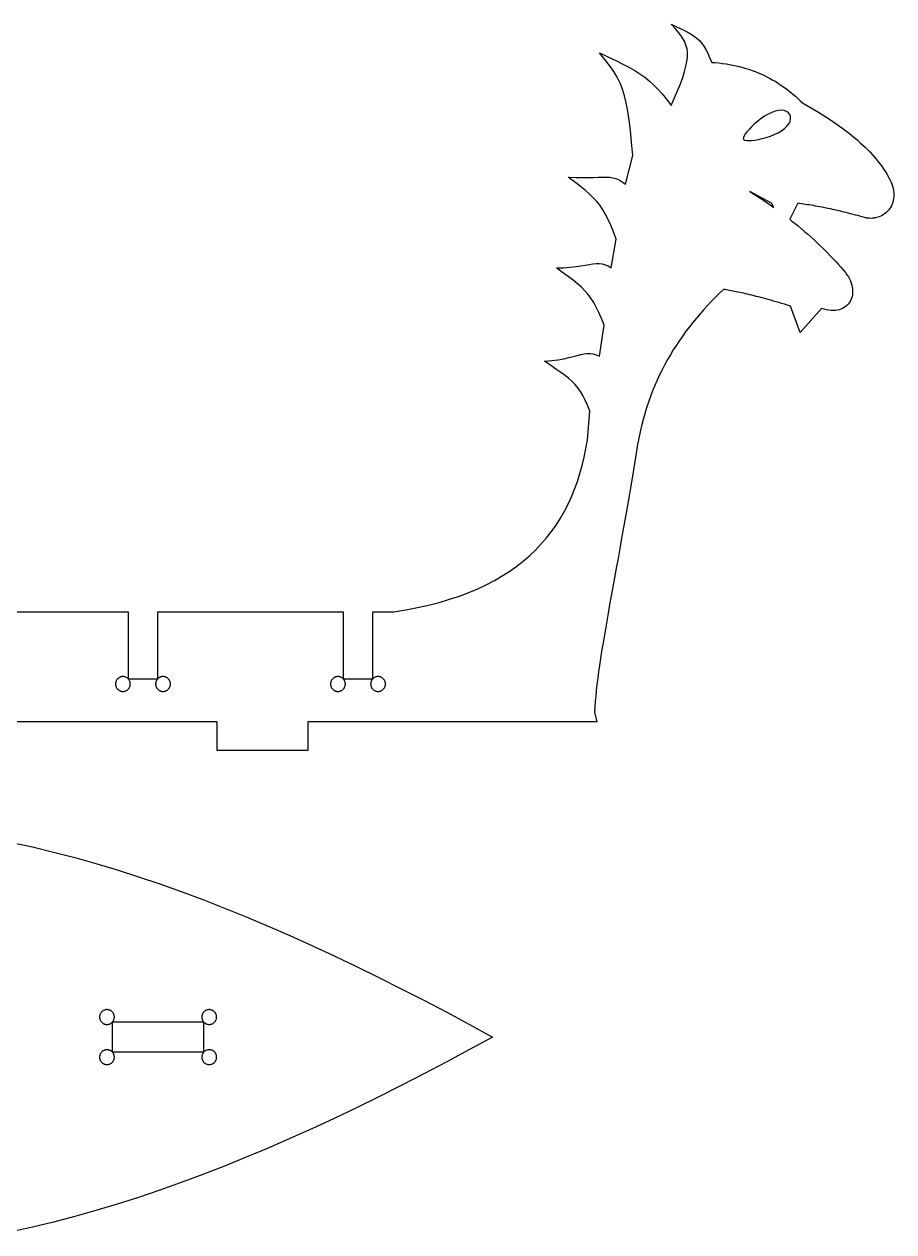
# Model space of a CAD drawing. Header units: millimetres. Extents: x 0 to 728, y -16 to 827.
# Drawn here: x 364 to 728, y 8 to 514 of the extents above; entities that cross this region are included whole.
import ezdxf

# ---------------------------------------------------------------- set-up
doc = ezdxf.new("R2010")
doc.units = ezdxf.units.MM
doc.layers.add('CUT', color=2, linetype='Continuous')

msp = doc.modelspace()

# ---------------------------------------------------------------- linework, layer by layer
at = {"layer": 'CUT'}
for points in [[(329.87, 268), (407.47, 268), (407.47, 240), (419.87, 240), (419.87, 268), (497.47, 268), (497.47, 240), (509.87, 240), (509.87, 268), (518.67, 268), (523.7, 268.83), (528.54, 269.77), (533.2, 270.82), (537.67, 271.98), (541.96, 273.25), (546.07, 274.62), (550, 276.1), (553.76, 277.69), (557.36, 279.37), (560.78, 281.16), (564.05, 283.05), (567.15, 285.03), (570.1, 287.12), (572.89, 289.3), (575.53, 291.58), (578.02, 293.95), (580.37, 296.41), (582.57, 298.97), (584.64, 301.61), (586.57, 304.35), (588.36, 307.17), (590.03, 310.08), (591.57, 313.08), (592.98, 316.16), (594.28, 319.33), (595.45, 322.57), (596.51, 325.9), (597.46, 329.31), (598.3, 332.8), (599.04, 336.36), (599.67, 340), (600.67, 352), (599.67, 354.49), (598.69, 356.66), (597.73, 358.56), (596.73, 360.24), (595.68, 361.74), (594.54, 363.11), (593.28, 364.39), (591.88, 365.64), (590.3, 366.9), (588.52, 368.22), (586.51, 369.65), (584.23, 371.22), (581.67, 373), (584.72, 373.23), (587.41, 373.56), (589.79, 373.96), (591.89, 374.41), (593.74, 374.87), (595.4, 375.3), (596.9, 375.68), (598.27, 375.97), (599.56, 376.15), (600.81, 376.17), (602.05, 376.01), (603.32, 375.63), (604.67, 375), (606.67, 388), (605.54, 390.86), (604.46, 393.36), (603.39, 395.57), (602.3, 397.53), (601.16, 399.28), (599.94, 400.89), (598.61, 402.39), (597.14, 403.84), (595.51, 405.28), (593.67, 406.77), (591.61, 408.36), (589.28, 410.08), (586.67, 412), (589.72, 412.07), (592.41, 412.24), (594.79, 412.49), (596.89, 412.79), (598.74, 413.09), (600.4, 413.38), (601.9, 413.61), (603.27, 413.75), (604.56, 413.77), (605.81, 413.64), (607.05, 413.32), (608.32, 412.79), (609.67, 412), (611.67, 424), (610.54, 427.1), (609.46, 429.83), (608.39, 432.24), (607.3, 434.39), (606.16, 436.32), (604.94, 438.08), (603.61, 439.72), (602.14, 441.31), (600.51, 442.87), (598.67, 444.47), (596.61, 446.16), (594.28, 447.99), (591.67, 450), (594.8, 449.83), (597.57, 449.77), (600.02, 449.78), (602.2, 449.85), (604.13, 449.93), (605.86, 449.99), (607.43, 449.99), (608.88, 449.91), (610.25, 449.71), (611.57, 449.35), (612.89, 448.8), (614.24, 448.03), (615.67, 447), (618.67, 459), (618.14, 464.59), (617.63, 469.51), (617.12, 473.83), (616.57, 477.64), (615.95, 481.02), (615.23, 484.05), (614.37, 486.8), (613.35, 489.35), (612.13, 491.79), (610.69, 494.2), (608.98, 496.65), (606.99, 499.22), (604.67, 502), (608.28, 500.31), (611.52, 498.76), (614.44, 497.31), (617.07, 495.93), (619.46, 494.57), (621.64, 493.2), (623.66, 491.78), (625.56, 490.27), (627.38, 488.63), (629.16, 486.82), (630.94, 484.81), (632.76, 482.54), (634.67, 480), (638.67, 489), (639.53, 491.73), (640.26, 494.18), (640.85, 496.39), (641.26, 498.4), (641.5, 500.25), (641.53, 501.98), (641.35, 503.63), (640.92, 505.23), (640.25, 506.83), (639.3, 508.47), (638.07, 510.18), (636.53, 512.01), (634.67, 514), (637.24, 512.79), (639.46, 511.71), (641.38, 510.72), (643.02, 509.8), (644.42, 508.89), (645.63, 507.98), (646.67, 507.01), (647.59, 505.95), (648.43, 504.76), (649.22, 503.41), (650, 501.86), (650.8, 500.07), (651.67, 498), (653.2, 497.89), (654.71, 497.74), (656.2, 497.57), (657.67, 497.37), (659.11, 497.13), (660.52, 496.86), (661.92, 496.57), (663.29, 496.24), (664.64, 495.89), (665.97, 495.5), (667.28, 495.09), (668.57, 494.65), (669.83, 494.18), (671.08, 493.68), (672.31, 493.15), (673.52, 492.59), (674.71, 492.01), (675.88, 491.4), (677.04, 490.76), (678.18, 490.09), (679.3, 489.4), (680.4, 488.67), (681.49, 487.93), (682.56, 487.15), (683.62, 486.35), (684.66, 485.52), (685.69, 484.67), (686.71, 483.79), (687.71, 482.89), (688.69, 481.96), (689.67, 481), (691.39, 480.03), (693.08, 479.06), (694.72, 478.1), (696.34, 477.13), (697.91, 476.16), (699.44, 475.19), (700.94, 474.21), (702.4, 473.24), (703.83, 472.27), (705.21, 471.29), (706.56, 470.31), (707.87, 469.33), (709.15, 468.35), (710.38, 467.36), (711.58, 466.37), (712.74, 465.38), (713.87, 464.38), (714.95, 463.38), (716, 462.38), (717.01, 461.38), (717.99, 460.37), (718.92, 459.35), (719.82, 458.33), (720.68, 457.31), (721.51, 456.28), (722.3, 455.25), (723.04, 454.21), (723.76, 453.17), (724.43, 452.12), (725.07, 451.06), (725.67, 450), (726.21, 449.04), (726.67, 448.08), (727.05, 447.13), (727.36, 446.2), (727.6, 445.28), (727.77, 444.38), (727.87, 443.49), (727.9, 442.63), (727.87, 441.79), (727.78, 440.97), (727.64, 440.18), (727.43, 439.42), (727.17, 438.68), (726.86, 437.98), (726.49, 437.32), (726.08, 436.69), (725.62, 436.1), (725.12, 435.55), (724.58, 435.04), (724, 434.58), (723.38, 434.16), (722.73, 433.79), (722.05, 433.48), (721.33, 433.21), (720.59, 433), (719.82, 432.85), (719.03, 432.75), (718.21, 432.72), (717.38, 432.75), (716.53, 432.84), (715.67, 433), (714.7, 433.29), (713.73, 433.57), (712.77, 433.84), (711.8, 434.11), (710.84, 434.37), (709.88, 434.63), (708.92, 434.88), (707.96, 435.12), (707.01, 435.36), (706.06, 435.59), (705.11, 435.82), (704.17, 436.03), (703.23, 436.25), (702.3, 436.45), (701.38, 436.65), (700.46, 436.85), (699.55, 437.03), (698.64, 437.21), (697.74, 437.39), (696.85, 437.56), (695.97, 437.72), (695.09, 437.88), (694.23, 438.03), (693.37, 438.17), (692.52, 438.31), (691.69, 438.44), (690.86, 438.56), (690.04, 438.68), (689.24, 438.79), (688.45, 438.9), (687.67, 439), (684.33, 432.32), (685.23, 431.6), (686.59, 430.51), (687.94, 429.41), (689.26, 428.31), (690.57, 427.19), (691.86, 426.07), (693.12, 424.95), (694.37, 423.82), (695.6, 422.68), (696.81, 421.55), (697.99, 420.4), (699.16, 419.26), (700.3, 418.11), (701.43, 416.95), (702.52, 415.8), (703.6, 414.64), (704.65, 413.48), (705.68, 412.32), (706.69, 411.16), (707.67, 410), (708.3, 409.13), (708.86, 408.25), (709.34, 407.37), (709.74, 406.5), (710.07, 405.63), (710.33, 404.77), (710.51, 403.92), (710.63, 403.09), (710.67, 402.28), (710.65, 401.48), (710.57, 400.71), (710.42, 399.97), (710.21, 399.26), (709.93, 398.58), (709.6, 397.93), (709.22, 397.33), (708.77, 396.77), (708.28, 396.25), (707.73, 395.78), (707.13, 395.36), (706.48, 395), (705.79, 394.69), (705.05, 394.44), (704.26, 394.26), (703.43, 394.14), (702.57, 394.09), (701.66, 394.12), (700.71, 394.22), (699.73, 394.4), (698.72, 394.66), (697.67, 395), (688.67, 385), (684.67, 396), (683.42, 396.38), (682.2, 396.75), (681, 397.11), (679.83, 397.45), (678.68, 397.78), (677.56, 398.11), (676.46, 398.42), (675.38, 398.71), (674.33, 399), (673.3, 399.28), (672.29, 399.55), (671.31, 399.8), (670.35, 400.05), (669.41, 400.29), (668.49, 400.51), (667.6, 400.73), (666.72, 400.94), (665.87, 401.14), (665.04, 401.33), (664.23, 401.51), (663.44, 401.69), (662.68, 401.85), (661.93, 402.01), (661.2, 402.16), (660.5, 402.3), (659.81, 402.43), (659.14, 402.56), (658.49, 402.68), (657.87, 402.79), (657.26, 402.9), (656.67, 403), (654.94, 401.35), (653.25, 399.67), (651.58, 397.98), (649.96, 396.26), (648.36, 394.52), (646.8, 392.76), (645.27, 390.97), (643.78, 389.15), (642.33, 387.31), (640.91, 385.44), (639.53, 383.55), (638.19, 381.62), (636.88, 379.66), (635.62, 377.67), (634.39, 375.65), (633.2, 373.59), (632.06, 371.5), (630.96, 369.37), (629.9, 367.21), (628.88, 365.01), (627.9, 362.77), (626.97, 360.49), (626.08, 358.17), (625.24, 355.8), (624.45, 353.4), (623.7, 350.95), (623, 348.45), (622.34, 345.91), (621.73, 343.32), (621.18, 340.68), (620.67, 338), (619.8, 332.65), (618.94, 327.43), (618.09, 322.35), (617.25, 317.4), (616.42, 312.58), (615.6, 307.88), (614.79, 303.31), (614, 298.87), (613.23, 294.54), (612.47, 290.34), (611.73, 286.25), (611.01, 282.28), (610.31, 278.42), (609.64, 274.67), (608.98, 271.03), (608.36, 267.5), (607.75, 264.07), (607.18, 260.75), (606.63, 257.52), (606.11, 254.4), (605.62, 251.37), (605.16, 248.44), (604.74, 245.6), (604.35, 242.85), (603.99, 240.2), (603.67, 237.62), (603.39, 235.14), (603.15, 232.73), (602.95, 230.41), (602.79, 228.17), (602.67, 226), (603.67, 222), (482.67, 222), (482.67, 210), (444.67, 210), (444.67, 222), (342.67, 222)], [(358.63, 171.52), (367.43, 169.58), (376.25, 167.45), (385.1, 165.14), (393.96, 162.64), (402.86, 159.97), (411.78, 157.12), (420.73, 154.09), (429.71, 150.9), (438.73, 147.54), (447.79, 144.01), (456.88, 140.32), (466.01, 136.48), (475.19, 132.48), (484.41, 128.33), (493.67, 124.03), (502.99, 119.58), (512.35, 114.99), (521.77, 110.26), (531.24, 105.39), (540.77, 100.39), (550.35, 95.26), (560, 90), (550.35, 84.74), (550.35, 84.74), (540.77, 79.61), (531.24, 74.61), (521.77, 69.74), (512.35, 65.01), (502.99, 60.42), (493.67, 55.97), (484.41, 51.67), (475.19, 47.52), (466.01, 43.52), (456.88, 39.68), (447.79, 35.99), (438.73, 32.46), (429.71, 29.1), (420.73, 25.91), (411.78, 22.88), (402.86, 20.03), (393.96, 17.36), (385.1, 14.86), (376.25, 12.55), (367.43, 10.42), (358.63, 8.48)]]:
    msp.add_lwpolyline(points, dxfattribs=at)
for points in [[(683.83, 476.9), (683.05, 477.46), (682.07, 477.83), (680.92, 477.98), (679.63, 477.9), (678.24, 477.59), (676.78, 477.07), (675.29, 476.35), (673.8, 475.46), (672.33, 474.45), (670.93, 473.35), (669.61, 472.21), (668.4, 471.07), (667.34, 469.97), (666.43, 468.95), (665.72, 468.03), (665.21, 467.23), (664.93, 466.57), (664.88, 466.05), (665.09, 465.66), (665.55, 465.4), (666.26, 465.26), (667.2, 465.24), (668.36, 465.32), (669.71, 465.5), (671.22, 465.77), (672.84, 466.13), (674.52, 466.59), (676.22, 467.14), (677.88, 467.79), (679.45, 468.53), (680.88, 469.36), (682.13, 470.27), (683.16, 471.25), (683.95, 472.28), (684.47, 473.32), (684.71, 474.33), (684.68, 475.3), (684.38, 476.16), (683.83, 476.9)], [(672.25, 441.04), (673.76, 440.03), (675.24, 439.01), (676.72, 437.98), (677.7, 437.29), (676.67, 439), (667.67, 444), (669.21, 443.03), (670.74, 442.04), (672.25, 441.04)], [(407.32, 240.14), (407.16, 240.27), (407, 240.39), (406.83, 240.49), (406.65, 240.59), (406.46, 240.67), (406.27, 240.74), (406.08, 240.8), (405.88, 240.85), (405.68, 240.88), (405.48, 240.9), (405.28, 240.91), (405.07, 240.9), (404.87, 240.88), (404.67, 240.85), (404.47, 240.8), (404.28, 240.74), (404.09, 240.67), (403.9, 240.59), (403.73, 240.49), (403.55, 240.39), (403.39, 240.27), (403.23, 240.14), (403.08, 240), (402.94, 239.85), (402.82, 239.7), (402.7, 239.53), (402.59, 239.36), (402.49, 239.18), (402.41, 238.99), (402.34, 238.8), (402.28, 238.61), (402.23, 238.41), (402.2, 238.21), (402.18, 238.01), (402.18, 237.81), (402.18, 237.61), (402.2, 237.4), (402.23, 237.2), (402.28, 237.01), (402.34, 236.81), (402.41, 236.62), (402.49, 236.44), (402.59, 236.26), (402.7, 236.09), (402.82, 235.92), (402.94, 235.76), (403.08, 235.62), (403.23, 235.48), (403.39, 235.35), (403.55, 235.23), (403.73, 235.12), (403.9, 235.03), (404.09, 234.94), (404.28, 234.87), (404.47, 234.81), (404.67, 234.77), (404.87, 234.73), (405.07, 234.71), (405.28, 234.71), (405.48, 234.71), (405.68, 234.73), (405.88, 234.77), (406.08, 234.81), (406.27, 234.87), (406.46, 234.94), (406.65, 235.03), (406.83, 235.12), (407, 235.23), (407.16, 235.35), (407.32, 235.48), (407.47, 235.62), (407.61, 235.76), (407.73, 235.92), (407.85, 236.09), (407.96, 236.26), (408.06, 236.44), (408.14, 236.62), (408.21, 236.81), (408.27, 237.01), (408.32, 237.2), (408.35, 237.4), (408.37, 237.61), (408.38, 237.81), (408.37, 238.01), (408.35, 238.21), (408.32, 238.41), (408.27, 238.61), (408.21, 238.8), (408.14, 238.99), (408.06, 239.18), (407.96, 239.36), (407.85, 239.53), (407.73, 239.7), (407.61, 239.85), (407.47, 240), (407.32, 240.14)], [(419.73, 239.85), (419.6, 239.7), (419.48, 239.53), (419.37, 239.36), (419.28, 239.18), (419.2, 238.99), (419.12, 238.8), (419.06, 238.61), (419.02, 238.41), (418.99, 238.21), (418.97, 238.01), (418.96, 237.81), (418.97, 237.61), (418.99, 237.4), (419.02, 237.2), (419.06, 237.01), (419.12, 236.81), (419.2, 236.62), (419.28, 236.44), (419.37, 236.26), (419.48, 236.09), (419.6, 235.92), (419.73, 235.76), (419.87, 235.62), (420.02, 235.48), (420.17, 235.35), (420.34, 235.23), (420.51, 235.12), (420.69, 235.03), (420.87, 234.94), (421.06, 234.87), (421.26, 234.81), (421.45, 234.77), (421.65, 234.73), (421.86, 234.71), (422.06, 234.71), (422.26, 234.71), (422.46, 234.73), (422.66, 234.77), (422.86, 234.81), (423.06, 234.87), (423.25, 234.94), (423.43, 235.03), (423.61, 235.12), (423.78, 235.23), (423.95, 235.35), (424.1, 235.48), (424.25, 235.62), (424.39, 235.76), (424.52, 235.92), (424.64, 236.09), (424.74, 236.26), (424.84, 236.44), (424.92, 236.62), (424.99, 236.81), (425.05, 237.01), (425.1, 237.2), (425.13, 237.4), (425.15, 237.61), (425.16, 237.81), (425.15, 238.01), (425.13, 238.21), (425.1, 238.41), (425.05, 238.61), (424.99, 238.8), (424.92, 238.99), (424.84, 239.18), (424.74, 239.36), (424.64, 239.53), (424.52, 239.7), (424.39, 239.85), (424.25, 240), (424.1, 240.14), (423.95, 240.27), (423.78, 240.39), (423.61, 240.49), (423.43, 240.59), (423.25, 240.67), (423.06, 240.74), (422.86, 240.8), (422.66, 240.85), (422.46, 240.88), (422.26, 240.9), (422.06, 240.91), (421.86, 240.9), (421.65, 240.88), (421.45, 240.85), (421.26, 240.8), (421.06, 240.74), (420.87, 240.67), (420.69, 240.59), (420.51, 240.49), (420.34, 240.39), (420.17, 240.27), (420.02, 240.14), (419.87, 240), (419.73, 239.85)], [(497.32, 240.14), (497.16, 240.27), (497, 240.39), (496.83, 240.49), (496.65, 240.59), (496.46, 240.67), (496.27, 240.74), (496.08, 240.8), (495.88, 240.85), (495.68, 240.88), (495.48, 240.9), (495.28, 240.91), (495.07, 240.9), (494.87, 240.88), (494.67, 240.85), (494.47, 240.8), (494.28, 240.74), (494.09, 240.67), (493.9, 240.59), (493.73, 240.49), (493.55, 240.39), (493.39, 240.27), (493.23, 240.14), (493.08, 240), (492.94, 239.85), (492.82, 239.7), (492.7, 239.53), (492.59, 239.36), (492.49, 239.18), (492.41, 238.99), (492.34, 238.8), (492.28, 238.61), (492.23, 238.41), (492.2, 238.21), (492.18, 238.01), (492.18, 237.81), (492.18, 237.61), (492.2, 237.4), (492.23, 237.2), (492.28, 237.01), (492.34, 236.81), (492.41, 236.62), (492.49, 236.44), (492.59, 236.26), (492.7, 236.09), (492.82, 235.92), (492.94, 235.76), (493.08, 235.62), (493.23, 235.48), (493.39, 235.35), (493.55, 235.23), (493.73, 235.12), (493.9, 235.03), (494.09, 234.94), (494.28, 234.87), (494.47, 234.81), (494.67, 234.77), (494.87, 234.73), (495.07, 234.71), (495.28, 234.71), (495.48, 234.71), (495.68, 234.73), (495.88, 234.77), (496.08, 234.81), (496.27, 234.87), (496.46, 234.94), (496.65, 235.03), (496.83, 235.12), (497, 235.23), (497.16, 235.35), (497.32, 235.48), (497.47, 235.62), (497.61, 235.76), (497.73, 235.92), (497.85, 236.09), (497.96, 236.26), (498.06, 236.44), (498.14, 236.62), (498.21, 236.81), (498.27, 237.01), (498.32, 237.2), (498.35, 237.4), (498.37, 237.61), (498.38, 237.81), (498.37, 238.01), (498.35, 238.21), (498.32, 238.41), (498.27, 238.61), (498.21, 238.8), (498.14, 238.99), (498.06, 239.18), (497.96, 239.36), (497.85, 239.53), (497.73, 239.7), (497.61, 239.85), (497.47, 240), (497.32, 240.14)], [(509.73, 239.85), (509.6, 239.7), (509.48, 239.53), (509.37, 239.36), (509.28, 239.18), (509.2, 238.99), (509.12, 238.8), (509.06, 238.61), (509.02, 238.41), (508.99, 238.21), (508.97, 238.01), (508.96, 237.81), (508.97, 237.61), (508.99, 237.4), (509.02, 237.2), (509.06, 237.01), (509.12, 236.81), (509.2, 236.62), (509.28, 236.44), (509.37, 236.26), (509.48, 236.09), (509.6, 235.92), (509.73, 235.76), (509.87, 235.62), (510.02, 235.48), (510.17, 235.35), (510.34, 235.23), (510.51, 235.12), (510.69, 235.03), (510.87, 234.94), (511.06, 234.87), (511.26, 234.81), (511.45, 234.77), (511.65, 234.73), (511.86, 234.71), (512.06, 234.71), (512.26, 234.71), (512.46, 234.73), (512.66, 234.77), (512.86, 234.81), (513.06, 234.87), (513.25, 234.94), (513.43, 235.03), (513.61, 235.12), (513.78, 235.23), (513.95, 235.35), (514.1, 235.48), (514.25, 235.62), (514.39, 235.76), (514.52, 235.92), (514.64, 236.09), (514.74, 236.26), (514.84, 236.44), (514.92, 236.62), (514.99, 236.81), (515.05, 237.01), (515.1, 237.2), (515.13, 237.4), (515.15, 237.61), (515.16, 237.81), (515.15, 238.01), (515.13, 238.21), (515.1, 238.41), (515.05, 238.61), (514.99, 238.8), (514.92, 238.99), (514.84, 239.18), (514.74, 239.36), (514.64, 239.53), (514.52, 239.7), (514.39, 239.85), (514.25, 240), (514.1, 240.14), (513.95, 240.27), (513.78, 240.39), (513.61, 240.49), (513.43, 240.59), (513.25, 240.67), (513.06, 240.74), (512.86, 240.8), (512.66, 240.85), (512.46, 240.88), (512.26, 240.9), (512.06, 240.91), (511.86, 240.9), (511.65, 240.88), (511.45, 240.85), (511.26, 240.8), (511.06, 240.74), (510.87, 240.67), (510.69, 240.59), (510.51, 240.49), (510.34, 240.39), (510.17, 240.27), (510.02, 240.14), (509.87, 240), (509.73, 239.85)], [(401.47, 97.21), (401.54, 97.4), (401.6, 97.59), (401.65, 97.79), (401.68, 97.99), (401.7, 98.19), (401.71, 98.39), (401.7, 98.59), (401.68, 98.8), (401.65, 99), (401.6, 99.19), (401.54, 99.39), (401.47, 99.58), (401.39, 99.76), (401.29, 99.94), (401.19, 100.11), (401.07, 100.28), (400.94, 100.44), (400.8, 100.58), (400.65, 100.72), (400.5, 100.85), (400.33, 100.97), (400.16, 101.08), (399.98, 101.17), (399.79, 101.26), (399.6, 101.33), (399.41, 101.39), (399.21, 101.43), (399.01, 101.47), (398.81, 101.49), (398.61, 101.49), (398.41, 101.49), (398.2, 101.47), (398, 101.43), (397.81, 101.39), (397.61, 101.33), (397.42, 101.26), (397.24, 101.17), (397.06, 101.08), (396.89, 100.97), (396.72, 100.85), (396.56, 100.72), (396.42, 100.58), (396.28, 100.44), (396.15, 100.28), (396.03, 100.11), (395.92, 99.94), (395.83, 99.76), (395.74, 99.58), (395.67, 99.39), (395.61, 99.19), (395.57, 99), (395.53, 98.8), (395.51, 98.59), (395.51, 98.39), (395.51, 98.19), (395.53, 97.99), (395.57, 97.79), (395.61, 97.59), (395.67, 97.4), (395.74, 97.21), (395.83, 97.02), (395.92, 96.84), (396.03, 96.67), (396.15, 96.5), (396.28, 96.35), (396.42, 96.2), (396.56, 96.06), (396.72, 95.93), (396.89, 95.81), (397.06, 95.71), (397.24, 95.61), (397.42, 95.53), (397.61, 95.46), (397.81, 95.4), (398, 95.35), (398.2, 95.32), (398.41, 95.3), (398.61, 95.29), (398.81, 95.3), (399.01, 95.32), (399.21, 95.35), (399.41, 95.4), (399.6, 95.46), (399.79, 95.53), (399.98, 95.61), (400.16, 95.71), (400.33, 95.81), (400.5, 95.93), (400.65, 96.06), (400.8, 96.2), (400.94, 96.35), (401.07, 96.5), (401.19, 96.67), (401.29, 96.84), (401.39, 97.02), (401.47, 97.21)], [(439.35, 96.06), (439.5, 95.93), (439.67, 95.81), (439.84, 95.71), (440.02, 95.61), (440.21, 95.53), (440.4, 95.46), (440.59, 95.4), (440.79, 95.35), (440.99, 95.32), (441.19, 95.3), (441.39, 95.29), (441.59, 95.3), (441.8, 95.32), (442, 95.35), (442.19, 95.4), (442.39, 95.46), (442.58, 95.53), (442.76, 95.61), (442.94, 95.71), (443.11, 95.81), (443.28, 95.93), (443.44, 96.06), (443.58, 96.2), (443.72, 96.35), (443.85, 96.5), (443.97, 96.67), (444.08, 96.84), (444.17, 97.02), (444.26, 97.21), (444.33, 97.4), (444.39, 97.59), (444.43, 97.79), (444.47, 97.99), (444.49, 98.19), (444.49, 98.39), (444.49, 98.59), (444.47, 98.8), (444.43, 99), (444.39, 99.19), (444.33, 99.39), (444.26, 99.58), (444.17, 99.76), (444.08, 99.94), (443.97, 100.11), (443.85, 100.28), (443.72, 100.44), (443.58, 100.58), (443.44, 100.72), (443.28, 100.85), (443.11, 100.97), (442.94, 101.08), (442.76, 101.17), (442.58, 101.26), (442.39, 101.33), (442.19, 101.39), (442, 101.43), (441.8, 101.47), (441.59, 101.49), (441.39, 101.49), (441.19, 101.49), (440.99, 101.47), (440.79, 101.43), (440.59, 101.39), (440.4, 101.33), (440.21, 101.26), (440.02, 101.17), (439.84, 101.08), (439.67, 100.97), (439.5, 100.85), (439.35, 100.72), (439.2, 100.58), (439.06, 100.44), (438.93, 100.28), (438.81, 100.11), (438.71, 99.94), (438.61, 99.76), (438.53, 99.58), (438.46, 99.39), (438.4, 99.19), (438.35, 99), (438.32, 98.8), (438.3, 98.59), (438.29, 98.39), (438.3, 98.19), (438.32, 97.99), (438.35, 97.79), (438.4, 97.59), (438.46, 97.4), (438.53, 97.21), (438.61, 97.02), (438.71, 96.84), (438.81, 96.67), (438.93, 96.5), (439.06, 96.35), (439.2, 96.2), (439.35, 96.06)], [(400.8, 96.2), (400.8, 83.8), (400.65, 83.94), (400.5, 84.07), (400.33, 84.19), (400.16, 84.29), (399.98, 84.39), (399.79, 84.47), (399.6, 84.54), (399.41, 84.6), (399.21, 84.65), (399.01, 84.68), (398.81, 84.7), (398.61, 84.71), (398.41, 84.7), (398.2, 84.68), (398, 84.65), (397.81, 84.6), (397.61, 84.54), (397.42, 84.47), (397.24, 84.39), (397.06, 84.29), (396.89, 84.19), (396.72, 84.07), (396.56, 83.94), (396.42, 83.8), (396.28, 83.65), (396.15, 83.5), (396.03, 83.33), (395.92, 83.16), (395.83, 82.98), (395.74, 82.79), (395.67, 82.6), (395.61, 82.41), (395.57, 82.21), (395.53, 82.01), (395.51, 81.81), (395.51, 81.61), (395.51, 81.41), (395.53, 81.2), (395.57, 81), (395.61, 80.81), (395.67, 80.61), (395.74, 80.42), (395.83, 80.24), (395.92, 80.06), (396.03, 79.89), (396.15, 79.72), (396.28, 79.56), (396.42, 79.42), (396.56, 79.28), (396.72, 79.15), (396.89, 79.03), (397.06, 78.92), (397.24, 78.83), (397.42, 78.74), (397.61, 78.67), (397.81, 78.61), (398, 78.57), (398.2, 78.53), (398.41, 78.51), (398.61, 78.51), (398.81, 78.51), (399.01, 78.53), (399.21, 78.57), (399.41, 78.61), (399.6, 78.67), (399.79, 78.74), (399.98, 78.83), (400.16, 78.92), (400.33, 79.03), (400.5, 79.15), (400.65, 79.28), (400.8, 79.42), (400.94, 79.56), (401.07, 79.72), (401.19, 79.89), (401.29, 80.06), (401.39, 80.24), (401.47, 80.42), (401.54, 80.61), (401.6, 80.81), (401.65, 81), (401.68, 81.2), (401.7, 81.41), (401.71, 81.61), (401.7, 81.81), (401.68, 82.01), (401.65, 82.21), (401.6, 82.41), (401.54, 82.6), (401.47, 82.79), (401.39, 82.98), (401.29, 83.16), (401.19, 83.33), (401.07, 83.5), (400.94, 83.65), (400.8, 83.8), (439.2, 83.8), (439.2, 96.2), (400.8, 96.2)], [(444.33, 80.61), (444.39, 80.81), (444.43, 81), (444.47, 81.2), (444.49, 81.41), (444.49, 81.61), (444.49, 81.81), (444.47, 82.01), (444.43, 82.21), (444.39, 82.41), (444.33, 82.6), (444.26, 82.79), (444.17, 82.98), (444.08, 83.16), (443.97, 83.33), (443.85, 83.5), (443.72, 83.65), (443.58, 83.8), (443.44, 83.94), (443.28, 84.07), (443.11, 84.19), (442.94, 84.29), (442.76, 84.39), (442.58, 84.47), (442.39, 84.54), (442.19, 84.6), (442, 84.65), (441.8, 84.68), (441.59, 84.7), (441.39, 84.71), (441.19, 84.7), (440.99, 84.68), (440.79, 84.65), (440.59, 84.6), (440.4, 84.54), (440.21, 84.47), (440.02, 84.39), (439.84, 84.29), (439.67, 84.19), (439.5, 84.07), (439.35, 83.94), (439.2, 83.8), (439.06, 83.65), (438.93, 83.5), (438.81, 83.33), (438.71, 83.16), (438.61, 82.98), (438.53, 82.79), (438.46, 82.6), (438.4, 82.41), (438.35, 82.21), (438.32, 82.01), (438.3, 81.81), (438.29, 81.61), (438.3, 81.41), (438.32, 81.2), (438.35, 81), (438.4, 80.81), (438.46, 80.61), (438.53, 80.42), (438.61, 80.24), (438.71, 80.06), (438.81, 79.89), (438.93, 79.72), (439.06, 79.56), (439.2, 79.42), (439.35, 79.28), (439.5, 79.15), (439.67, 79.03), (439.84, 78.92), (440.02, 78.83), (440.21, 78.74), (440.4, 78.67), (440.59, 78.61), (440.79, 78.57), (440.99, 78.53), (441.19, 78.51), (441.39, 78.51), (441.59, 78.51), (441.8, 78.53), (442, 78.57), (442.19, 78.61), (442.39, 78.67), (442.58, 78.74), (442.76, 78.83), (442.94, 78.92), (443.11, 79.03), (443.28, 79.15), (443.44, 79.28), (443.58, 79.42), (443.72, 79.56), (443.85, 79.72), (443.97, 79.89), (444.08, 80.06), (444.17, 80.24), (444.26, 80.42), (444.33, 80.61)]]:
    msp.add_lwpolyline(points, close=True, dxfattribs=at)

doc.saveas('drawing.dxf')
